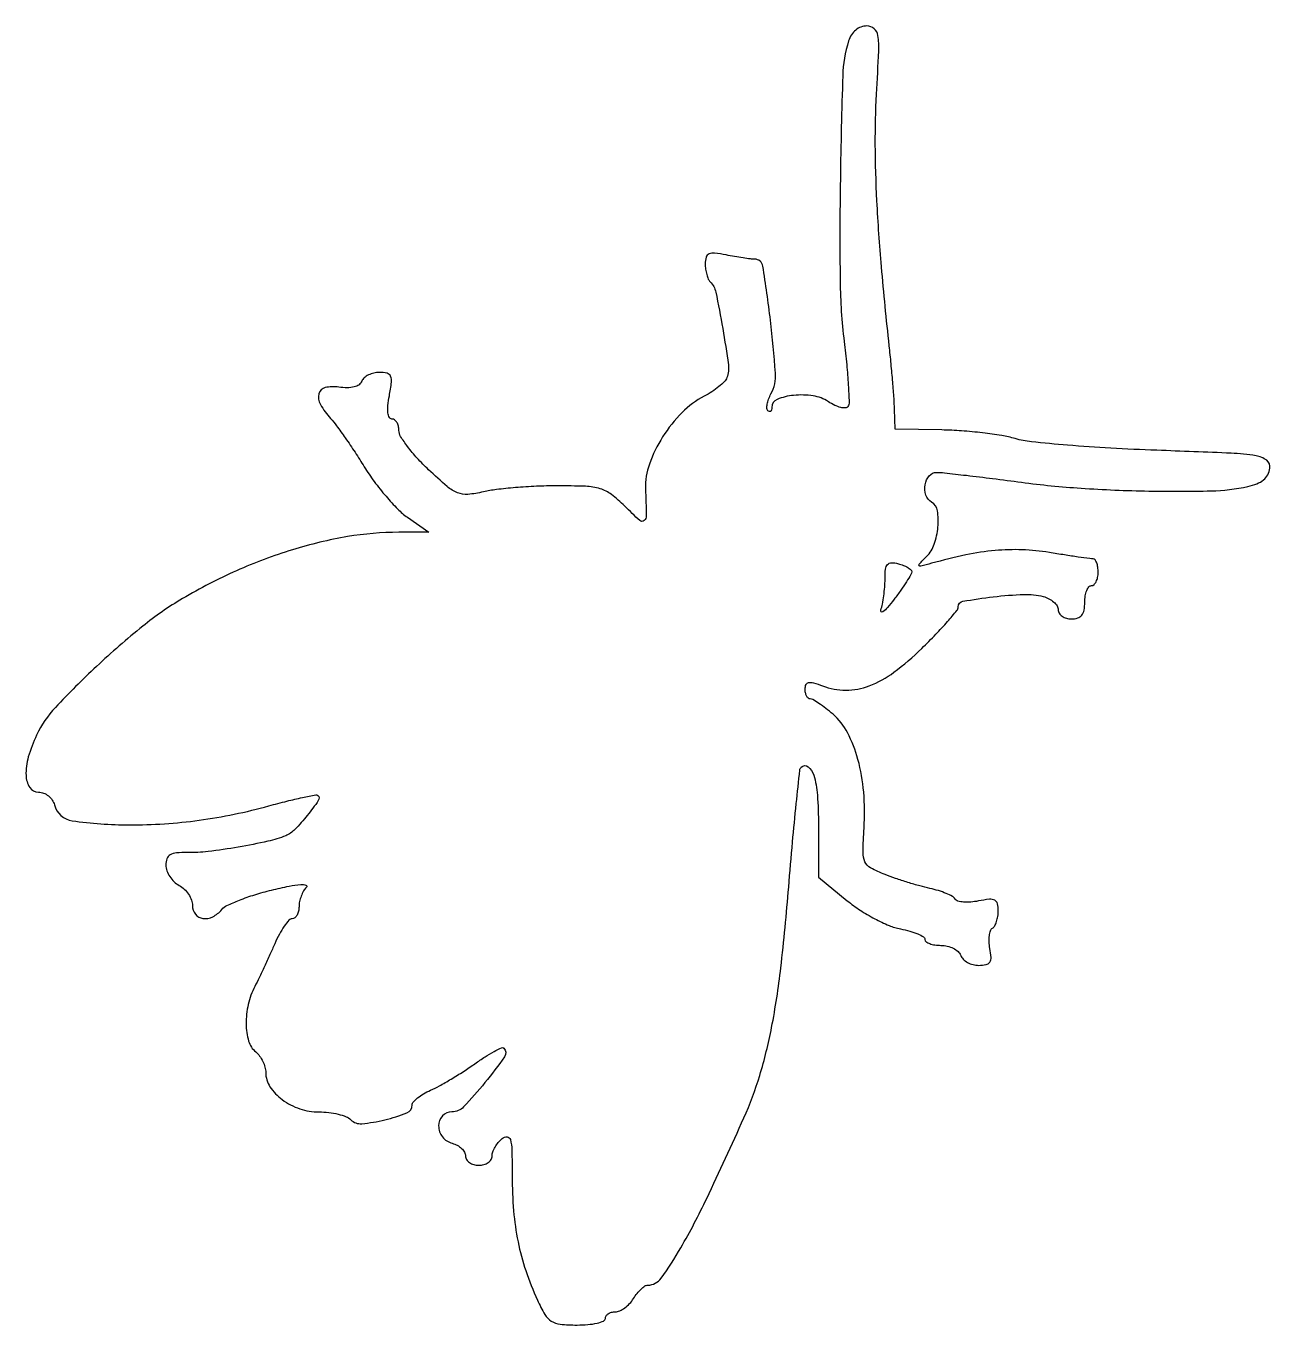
# Model space of a CAD drawing. Extents: x 0 to 187, y 0 to 195.
import ezdxf

# ---------------------------------------------------------------- set-up
doc = ezdxf.new("R2010")
doc.units = 0

msp = doc.modelspace()

# ---------------------------------------------------------------- linework, layer by layer
for points in [[(123.527665, 192.75, 0.068133), (122.648579, 187.561335, 0.00428), (122.287686, 172.018505, 0.006424), (122.259992, 156.691114, 0.02786), (122.866276, 147.621314, -0.006588), (123.246367, 144.156926, -0.009639), (123.481824, 141.098059, -0.005574), (123.600761, 138.536552, -0.148279), (123.427337, 137.882429, -0.25126), (123.051679, 137.664894, -0.068076), (122.344754, 137.738236, -0.051841), (121.449327, 138.057915, -0.033398), (120.488493, 138.599497, 0.107219), (118.203688, 139.476285, 0.063105), (115.266861, 139.554869, 0.071538), (112.803594, 138.946519, 0.305462), (112, 137.753878, -0.053614), (111.959434, 137.376655, -0.161345), (111.829325, 137.15671, -0.25777), (111.639497, 137.115827, -0.12387), (111.41898, 137.247687, -0.191448), (111.265774, 137.603017, -0.051838), (111.312452, 138.225722, -0.044634), (111.518934, 138.978782, -0.033657), (111.872233, 139.761266, 0.140825), (112.543897, 142.888164, 0.013054), (111.7915, 150.840792, 0.008876), (110.66545, 158.937555, 0.369243), (109.422921, 160, -0.029575), (108.776868, 160.038248, -0.006535), (107.676577, 160.183594, -0.006773), (106.407425, 160.385742, -0.006475), (105.125, 160.625, 0.01934), (103.410424, 160.899446, 0.131583), (102.569149, 160.779504, 0.226439), (102.139252, 160.291469, 0.069305), (102, 159.291667, 0.034345), (102.055326, 158.487157, 0.033293), (102.220313, 157.689193, 0.035144), (102.461539, 157.008788, 0.094405), (102.75, 156.586438, -0.146796), (103.58086, 155.050853, -0.008002), (104.621628, 149.593511, -0.008713), (105.473864, 144.139944, -0.126671), (105.252845, 142.216519, -0.101323), (104.872035, 141.62026, -0.028135), (104.05166, 140.864812, -0.027182), (103.004944, 140.095826, -0.025509), (101.859103, 139.427139, 0.078074), (98.526661, 136.981647, 0.054166), (95.60688, 133.323811, 0.055221), (93.606145, 129.235378, 0.096061), (93.031623, 125.515596, -0.004911), (93.146575, 121.479406, -0.227381), (92.812424, 120.747927, -0.376788), (92.168042, 120.764391, -0.009795), (89.923077, 122.923077, 0.033602), (87.914091, 124.678776, 0.090634), (86.230971, 125.534308, 0.062917), (84.015664, 125.900511, 0.010371), (79.673077, 125.976143, 0.010539), (76.648207, 125.902315, 0.009222), (73.491097, 125.700233, 0.00931), (70.645467, 125.411889, 0.02713), (68.70087, 125.070374, -0.035536), (66.347337, 124.697672, -0.117757), (64.806981, 124.927988, -0.081864), (63.239491, 125.880891, -0.011838), (60.45087, 128.392886, -0.018636), (58.74669, 130.127335, -0.023378), (57.307443, 131.862031, -0.022512), (56.258471, 133.392632, -0.139851), (56, 134.298656, 0.059539), (55.922246, 134.949301, 0.078427), (55.692939, 135.50023, 0.096771), (55.353393, 135.869206, 0.159833), (54.954687, 136, -0.284146), (54.565014, 136.240898, -0.088427), (54.361614, 136.930035, -0.052425), (54.355192, 138.027405, -0.021639), (54.565978, 139.5, 0.015248), (54.882051, 141.523467, 0.132259), (54.757295, 142.418242, 0.237551), (54.232027, 142.863205, 0.059159), (53.079906, 143, 0.057172), (52.222786, 142.901672, 0.058593), (51.417715, 142.611905, 0.06481), (50.782073, 142.184478, 0.121332), (50.430248, 141.678824, -0.152321), (50.016246, 141.154892, -0.087606), (49.276656, 140.820178, -0.064457), (48.243693, 140.694067, -0.034633), (46.961632, 140.792323, 0.092969), (44.938939, 140.712028, 0.280565), (43.990883, 139.788773, 0.196368), (44.210944, 138.183245, 0.05372), (45.75, 136.078377, -0.025986), (46.635561, 134.99823, -0.006613), (47.955031, 133.15602, -0.006723), (49.407606, 131.009263, -0.006762), (50.799042, 128.828377, 0.020992), (52.295792, 126.623384, 0.017388), (54.065135, 124.404273, 0.017737), (55.832016, 122.482182, 0.044334), (57.28496, 121.25), (60.471837, 119), (55.985545, 119, 0.042415), (48.28526, 118.345613, 0.031938), (40.015153, 116.379447, 0.030386), (31.610397, 113.234883, 0.028912), (23.502883, 109.049228, 0.036181), (17.526842, 104.901617, 0.018216), (10.594866, 98.877113, 0.016547), (4.417003, 92.704273, 0.077567), (1.597615, 88.564466, 0.040102), (0.349328, 85.277102, 0.079189), (0.002934, 82.513595, 0.136892), (0.571297, 80.711056, 0.253548), (1.883369, 80, -0.094626), (2.640775, 79.855365, -0.075305), (3.361111, 79.435526, -0.074016), (3.935607, 78.812633, -0.085573), (4.269251, 78.078386, 0.302895), (6.943721, 75.700337, 0.033566), (15.524339, 75.086048, 0.035224), (26.005974, 75.779444, 0.033374), (36.481868, 77.93791, -0.005822), (39.184577, 78.651903, -0.009189), (41.520444, 79.194532, -0.003807), (43.506226, 79.601751, -0.250035), (43.830142, 79.503191, -0.362068), (43.900226, 78.731988, -0.017527), (42.248335, 76.509581, -0.024372), (40.392164, 74.405909, -0.101325), (39, 73.459343, -0.044808), (36.331787, 72.617546, -0.011466), (31.883697, 71.747693, -0.011895), (27.351374, 71.079378, -0.03638), (24.25, 70.924542, 0.025289), (22.582939, 70.878317, 0.112581), (21.6542, 70.588471, 0.176949), (21.168195, 70.004152, 0.086094), (21, 69.034584, 0.088287), (21.147827, 68.203921, 0.057686), (21.5875, 67.332936, 0.055923), (22.235098, 66.555367, 0.068411), (23, 66, -0.06843), (23.764902, 65.444588, -0.055927), (24.4125, 64.666888, -0.057686), (24.852172, 63.795709, -0.088264), (25, 62.964816, 0.169378), (25.447383, 61.682036, 0.193564), (26.570754, 61.042923, 0.151999), (28.056255, 61.293077, 0.105627), (29.389757, 62.369213, -0.112781), (30.181934, 62.990211, -0.017054), (32.04449, 63.791199, -0.01839), (34.348509, 64.593946, -0.014974), (36.868081, 65.287293, -0.008813), (39.519559, 65.882903, -0.030376), (41.263019, 66.133228, -0.099084), (42.039911, 66.042977, -0.56035), (42.118081, 65.718081, 0.065886), (41.689689, 65.159001, 0.039103), (41.328436, 64.399686, 0.038468), (41.082093, 63.571166, 0.053077), (41, 62.8, -0.0545), (40.92472, 62.111406, -0.074175), (40.701498, 61.52875, -0.093776), (40.371552, 61.137776, -0.172389), (39.983821, 61, 0.212919), (39.494849, 60.781889, 0.03015), (38.792957, 59.898438, 0.029982), (38.047885, 58.68631, 0.021371), (37.356788, 57.25, -0.004375), (36.639737, 55.620209, -0.003194), (35.815813, 53.821864, -0.003227), (35.012963, 52.127332, -0.007112), (34.372967, 50.845708, 0.062541), (33.370448, 48.11999, 0.060179), (33.055319, 45.194691, 0.066971), (33.434211, 42.629479, 0.150544), (34.5, 41, -0.062262), (35.074147, 40.388261, -0.044176), (35.559375, 39.580708, -0.04457), (35.890135, 38.711674, -0.068757), (36, 37.91651, 0.147286), (36.642279, 35.783422, 0.087318), (38.485452, 33.840782, 0.078333), (41.107376, 32.472028, 0.081373), (43.988561, 32, -0.029283), (45.45676, 31.913938, -0.030652), (46.882212, 31.656928, -0.032209), (48.076157, 31.282276, -0.104614), (48.767904, 30.832096, 0.222693), (50.429428, 30.23093, 0.036487), (53.893688, 30.804269, 0.035693), (57.179434, 31.850672, 0.306908), (58, 33.06158, -0.186591), (58.176686, 33.518553, -0.040106), (58.807812, 34.109755, -0.036726), (59.697094, 34.717048, -0.027894), (60.75, 35.251844, 0.022424), (62.075945, 35.907185, 0.008853), (63.840656, 36.921296, 0.008741), (65.711345, 38.085719, 0.010819), (67.409681, 39.23739, -0.011906), (68.939863, 40.270186, -0.019015), (70.299177, 41.070066, -0.013624), (71.422009, 41.635643, -0.316132), (71.756073, 41.577261, -0.365919), (71.865853, 40.270718, -0.016499), (68.924999, 36.408155, -0.018887), (65.712283, 32.756237, -0.205711), (63.951959, 32, 0.207425), (62.53649, 31.386392, 0.193071), (61.961208, 29.908664, 0.164148), (62.538679, 28.253005, 0.16498), (64, 27.289749, -0.060903), (64.764694, 26.986593, -0.065681), (65.4125, 26.514007, -0.073972), (65.850737, 25.951305, -0.129214), (66, 25.383369, 0.143115), (66.154154, 24.855833, 0.099595), (66.5875, 24.406365, 0.084175), (67.23551, 24.103532, 0.067406), (68, 24, 0.067109), (68.764504, 24.103074, 0.083977), (69.4125, 24.404657, 0.099524), (69.84585, 24.852235, 0.14369), (70, 25.377555, -0.086594), (70.107783, 25.995234, -0.04354), (70.440625, 26.71614, -0.041499), (70.926058, 27.421878, -0.048188), (71.5, 28, -0.191646), (72.251208, 28.243969, -0.321625), (72.741656, 27.841627, -0.059942), (72.960853, 26.304804, -0.005281), (73.005577, 22.372445, 0.020679), (73.226595, 17.133672, 0.02933), (73.887295, 12.517426, 0.030681), (75.052847, 8.173555, 0.026173), (76.793761, 3.761473, 0.025491), (77.920485, 1.592626, 0.120276), (78.888967, 0.592851, 0.11687), (80.223489, 0.136922, 0.023461), (82.75, 0.011473, 0.022193), (84.378861, 0.079403, 0.035633), (85.751563, 0.29712, 0.040293), (86.740475, 0.612886, 0.304189), (87, 1, -0.147407), (87.114925, 1.381351, -0.099013), (87.438136, 1.70625, -0.082696), (87.921323, 1.925283, -0.065239), (88.491526, 2, 0.107418), (89.153239, 2.143819, 0.050645), (89.911816, 2.5875, 0.046919), (90.643741, 3.234913, 0.048682), (91.232073, 4, -0.02966), (91.775772, 4.765539, -0.035671), (92.376265, 5.4125, -0.038477), (92.946918, 5.868707, -0.150493), (93.373251, 6, 0.241319), (95.388499, 7.032778, 0.025475), (98.343835, 11.616315, 0.019624), (102.224301, 19.02455, 0.005259), (107.800677, 31.095916, 0.032211), (110.191441, 37.48959, 0.025389), (111.967742, 44.665441, 0.019496), (113.349885, 53.63406, 0.008247), (114.534673, 65.756601, -0.002217), (115.112653, 72.510893, -0.003545), (115.672716, 78.273324, -0.000778), (116.206975, 83.316951, -0.171221), (116.41186, 83.745193, -0.378535), (117.441263, 83.808752, -0.156014), (118.295114, 82.558523, -0.054757), (118.840329, 79.566701, -0.017715), (119, 75.061445), (119, 67.240924), (123.32232, 63.699108, 0.027669), (125.246848, 62.292517, 0.022321), (127.455277, 60.995032, 0.022861), (129.607407, 59.979641, 0.052468), (131.32232, 59.467355, -0.021934), (132.731375, 59.138464, -0.033086), (133.919681, 58.719029, -0.034966), (134.782607, 58.274848, -0.26215), (135, 57.888709, 0.23821), (135.172108, 57.547955, 0.070064), (135.702947, 57.261058, 0.053634), (136.476476, 57.064842, 0.035329), (137.393011, 57, -0.058092), (138.35096, 56.888325, -0.059009), (139.252159, 56.559375, -0.065064), (139.96491, 56.074042, -0.119725), (140.361626, 55.5, 0.109457), (140.741193, 54.926249, 0.066316), (141.399111, 54.440625, 0.061548), (142.220995, 54.1119, 0.064473), (143.085192, 54, 0.05161), (144.173145, 54.112599, 0.197831), (144.72497, 54.487597, 0.162081), (144.915923, 55.199859, 0.032374), (144.750687, 56.523867, -0.034573), (144.629694, 57.529283, -0.043863), (144.664299, 58.463549, -0.0501), (144.83376, 59.204612, -0.174824), (145.134109, 59.582884, 0.128704), (145.466954, 59.932225, 0.046), (145.745645, 60.567716, 0.041909), (145.936038, 61.353962, 0.038472), (146, 62.184017, 0.059026), (145.873328, 63.253309, 0.22183), (145.463335, 63.768247, 0.144084), (144.664074, 63.910051, 0.021701), (143.038773, 63.657755, -0.030374), (141.864699, 63.496293, -0.040176), (140.785774, 63.50101, -0.045189), (139.935068, 63.651418, -0.190224), (139.527306, 63.955818, 0.130602), (139.117197, 64.34365, 0.025156), (138.187379, 64.789885, 0.025234), (137.018735, 65.212099, 0.020929), (135.738532, 65.544974, -0.01425), (134.246864, 65.911641, -0.007597), (132.423194, 66.445386, -0.007556), (130.575638, 67.047474, -0.011668), (129, 67.628846, -0.028903), (126.838967, 68.632006, -0.164776), (125.986404, 69.543898, -0.112089), (125.695821, 70.963368, -0.010223), (125.847447, 74.5914, 0.035952), (125.795158, 80.004614, 0.04617), (124.934457, 84.90673, 0.052807), (123.367093, 88.928696, 0.096138), (121.188681, 91.685119, 0.012733), (120.104207, 92.570813, 0.016781), (119.069487, 93.318637, 0.01426), (118.18125, 93.880157, 0.134195), (117.75, 93.998779, -0.188318), (117.463622, 94.111143, -0.088886), (117.220313, 94.432996, -0.068787), (117.05531, 94.910599, -0.04886), (117, 95.475249, -0.102778), (117.140041, 96.149329, -0.250276), (117.525544, 96.455151, -0.117741), (118.255372, 96.41553, -0.018673), (119.623395, 95.953085, 0.091157), (123.114811, 95.312304, 0.090302), (126.618216, 95.951322, 0.070402), (130.343349, 97.991707, 0.032947), (134.531277, 101.573499, 0.007906), (136.626716, 103.685038, 0.011637), (138.393563, 105.610428, 0.007061), (139.800051, 107.263121, 0.174481), (140, 107.818659, -0.365294), (140.700948, 108.650064, -0.012408), (145.253141, 109.315008, -0.020525), (149.841834, 109.679126, -0.07402), (152.75, 109.359023, -0.054113), (153.610523, 109.029685, -0.06181), (154.339063, 108.534357, -0.071349), (154.833556, 107.956453, -0.142278), (155, 107.383369, 0.143115), (155.154154, 106.855833, 0.099595), (155.5875, 106.406365, 0.084175), (156.23551, 106.103532, 0.067406), (157, 106, 0.07578), (157.935258, 106.142566, 0.149477), (158.55, 106.5625, 0.124434), (158.893532, 107.317234, 0.044917), (159, 108.5, -0.038131), (159.073116, 109.457356, -0.057076), (159.29375, 110.265625, -0.074992), (159.617064, 110.817169, -0.226478), (160, 111, 0.191087), (160.381882, 111.151477, 0.088204), (160.70625, 111.5875, 0.068025), (160.926307, 112.234582, 0.048028), (161, 113, 0.035672), (160.945252, 113.766404, 0.05385), (160.779687, 114.414201, 0.07016), (160.537554, 114.859631, 0.235481), (160.25, 115.005792, -0.032783), (159.735287, 115.04357, -0.001536), (158.009126, 115.290132, -0.002531), (155.960842, 115.599726, -0.001815), (153.674684, 115.965624, 0.031329), (149.601108, 116.373097, 0.03217), (145.544847, 116.262503, 0.028626), (141.141974, 115.60242, 0.017123), (136, 114.342497, -0.004493), (134.361898, 113.896978, -0.311052), (134.106819, 113.989099, -0.360804), (134.124795, 114.240304, -0.005197), (135.25, 115.390617, 0.112822), (136.383351, 117.198079, 0.060862), (136.9438, 119.77942, 0.063515), (136.859417, 122.214658, 0.217256), (136, 123.5, -0.175392), (135.142819, 124.582017, -0.122651), (135.019445, 126.147722, -0.135502), (135.638561, 127.480704, -0.221354), (136.75, 127.991693, -0.025985), (137.908831, 127.925911, -0.001733), (141.217187, 127.553377, -0.002496), (145.159154, 127.075694, -0.001865), (149.5, 126.511216, 0.016922), (158.432641, 125.622151, 0.011662), (168.593625, 125.194727, 0.010839), (177.95535, 125.222432, 0.046269), (183.5, 125.874746, 0.043313), (184.841398, 126.284042, 0.077222), (185.830714, 126.872858, 0.092718), (186.475991, 127.646959, 0.092181), (186.799513, 128.603521, 0.27019), (186.31251, 129.803675, 0.125655), (184.714507, 130.49354, 0.028785), (180.956447, 130.870537, 0.001798), (169.799513, 131.30401, -0.005351), (162.884363, 131.621902, -0.006502), (156.413685, 132.073271, -0.005556), (150.988582, 132.583416, -0.044344), (148.523671, 133.066416, 0.030061), (146.515511, 133.519747, 0.011226), (143.652186, 133.921696, 0.011076), (140.504271, 134.221222, 0.013179), (137.523671, 134.359496), (130.5, 134.5), (130.422505, 137.5, 0.011067), (130.346723, 139.078951, 0.003148), (130.159274, 141.528125, 0.003169), (129.912632, 144.291412, 0.003352), (129.635223, 147, -0.005346), (128.468409, 158.858971, -0.009219), (127.785195, 168.752709, -0.010928), (127.542071, 177.235606, -0.015696), (127.726912, 184.75, 0.003229), (128.048968, 191.24755, 0.046162), (127.935085, 193.560793, 0.181595), (127.371832, 194.590045, 0.179593), (126.267302, 195, 0.089066), (125.388026, 194.842121, 0.083255), (124.595347, 194.386733, 0.078359), (123.957099, 193.668956, 0.066732)], [(133, 113.077648, -0.133631), (132.885056, 112.655249, -0.008994), (132.226277, 111.579222, -0.012418), (131.375012, 110.31383, -0.008961), (130.366049, 108.94428, -0.012449), (129.387841, 107.72906, -0.047436), (128.692044, 107.049845, -0.36878), (128.436638, 107.057017, -0.300944), (128.366049, 107.331787, 0.034471), (128.609731, 108.232331, 0.01501), (128.813777, 109.455212, 0.014771), (128.953642, 110.772572, 0.019061), (129, 111.988168, -0.025729), (129.076505, 113.473915, -0.154336), (129.380726, 114.175501, -0.222615), (129.96371, 114.433966, -0.058818), (131, 114.289749, -0.030296), (131.76584, 114.039056, -0.042008), (132.4125, 113.717952, -0.048498), (132.867237, 113.378124, -0.211079)]]:
    msp.add_lwpolyline(points, format="xyb", close=True)

doc.saveas('drawing.dxf')
